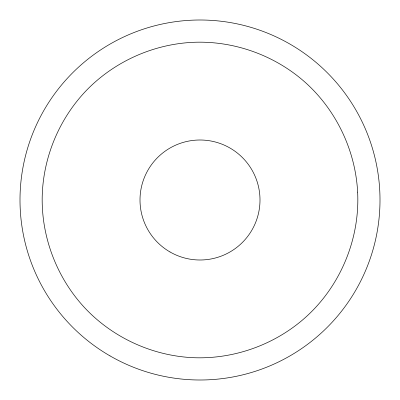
<?xml version="1.0" encoding="UTF-8"?>
<svg xmlns="http://www.w3.org/2000/svg" width="400" height="400" viewBox="0 0 400 400"><rect width="100%" height="100%" fill="white"/><g stroke="black" fill="none" stroke-linecap="round" stroke-linejoin="round"><path stroke-width="0.6" d="M357.64 192.12C359.975 238.325 340.94 284.84 306.875 316.145C276.5 343.995 235.215 359.215 194.03 357.72C153.9 356.13 114.845 338.75 86.805 309.995C58.13 280.395 41.805 239.53 42.175 198.325C42.67 158.165 58.985 118.65 86.965 89.84C115.58 60.58 155.61 43.17 196.525 42.205C236.97 41.385 277.275 56.625 307.045 84.01C337.05 111.785 355.51 151.295 357.64 192.12M110 355.885A180 180 0 0 0 380 200A180 180 0 0 0 110 44.115A180 180 0 0 0 110 355.885M170 251.96A60 60 0 0 0 260 200A60 60 0 0 0 170 148.04A60 60 0 0 0 170 251.96"/></g></svg>
